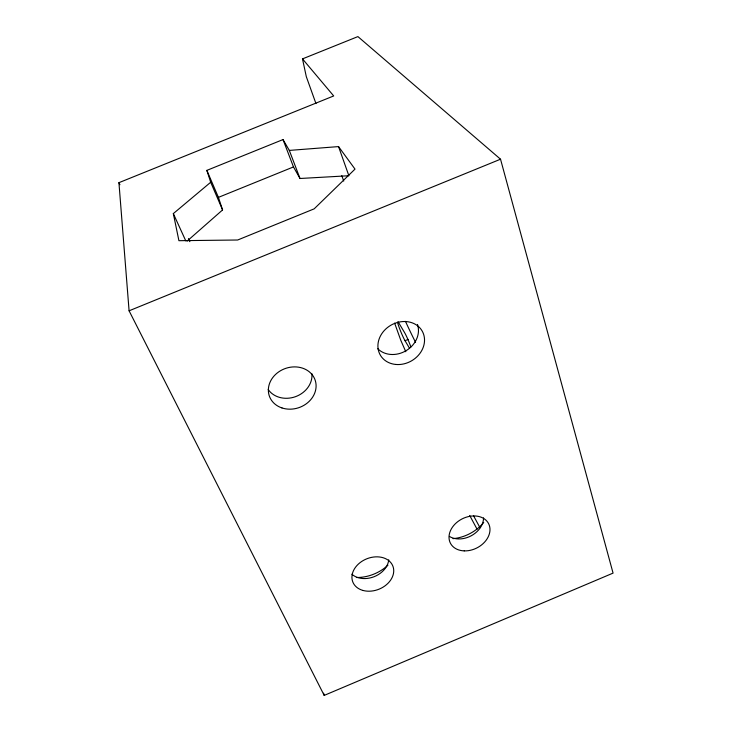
<?xml version="1.0" encoding="UTF-8"?>
<svg xmlns="http://www.w3.org/2000/svg" width="732" height="732" viewBox="0 0 732 732"><rect width="100%" height="100%" fill="white"/><g stroke="black" fill="none" stroke-linecap="round" stroke-linejoin="round"><path stroke-width="1.1" d="M187.081 241.13L222.574 209.938L218.42 197.375L206.854 170.382L283.019 139.574L289.314 150.417L300.01 178.489L348.88 175.735L338.541 146.592L289.314 150.417M338.541 146.592L355.011 169.11L314.174 208.849L237.671 240.005L178.919 240.691L173.328 213.598L210.688 182.259L206.854 170.382M302.49 58.889L333.7 95.947L118.932 182.671L129.088 310.807L324.203 695.4L613.068 573.11L500.532 159.21L357.911 36.6L302.49 58.889L306.315 76.677L315.959 103.587M397.705 322.958A11.145 0.952 67.5 0 0 405.034 340.709L408.2 339.401M129.088 310.807L500.532 159.21M218.42 197.375L293.477 166.933L300.01 178.489M405.034 340.709L409.408 348.103M473.54 515.767L480 527.699M469.706 515.465L477.081 529.218M118.932 182.671L119.911 184.72M173.328 213.598L185.782 240.865M188.444 238.577L189.853 241.67M405.793 351.726L400.807 340.343L394.63 323.123M210.688 182.259L222.574 209.938M283.019 139.574L293.477 166.933M341.798 175.689L343.729 181.069M323.626 693.195L324.203 695.4M483.541 517.89A21.109 16.159 -27 0 1 471.335 535.714A21.109 16.159 -27 0 1 449.402 536.419M483.724 522.465A36.298 28.036 -27 0 1 452.998 538.651M387.933 565.177A36.454 28.173 -21.8 0 1 356.393 577.502M415.575 342.375A101.108 10.239 67.8 0 1 405.455 321.339M397.952 321.659A11.145 0.952 67.5 0 1 398.592 322.611L404.54 332.538A11.364 0.988 67.4 0 1 410.881 346.931M388.738 559.843A21.201 16.241 -21.8 0 1 374.043 576.734A21.201 16.241 -21.8 0 1 351.909 574.227M311.905 373.75A23.808 20.459 -19.6 0 1 295.499 396.671A23.808 20.459 -19.6 0 1 268.196 389.525M417.478 324.496A23.708 20.331 -29.8 0 1 406.333 350.546A23.708 20.331 -29.8 0 1 377.785 348.743M395.884 364.463A24.138 20.588 -29.8 0 0 423.544 334.076A24.138 20.588 -29.8 0 0 384.227 330.58A24.138 20.588 -29.8 0 0 395.884 364.463M281.976 407.944A24.248 20.716 -19.7 0 0 316.023 384.245A24.248 20.716 -19.7 0 0 278.672 371.911A24.248 20.716 -19.7 0 0 281.976 407.944M363.209 590.504A21.548 16.378 -21.9 0 0 393.715 570.018A21.548 16.378 -21.9 0 0 361.562 561.554A21.548 16.378 -21.9 0 0 363.209 590.504M464.216 550.885A21.457 16.296 -27 0 0 489.296 525.283A21.457 16.296 -27 0 0 455.002 524.085A21.457 16.296 -27 0 0 464.216 550.885"/></g></svg>
